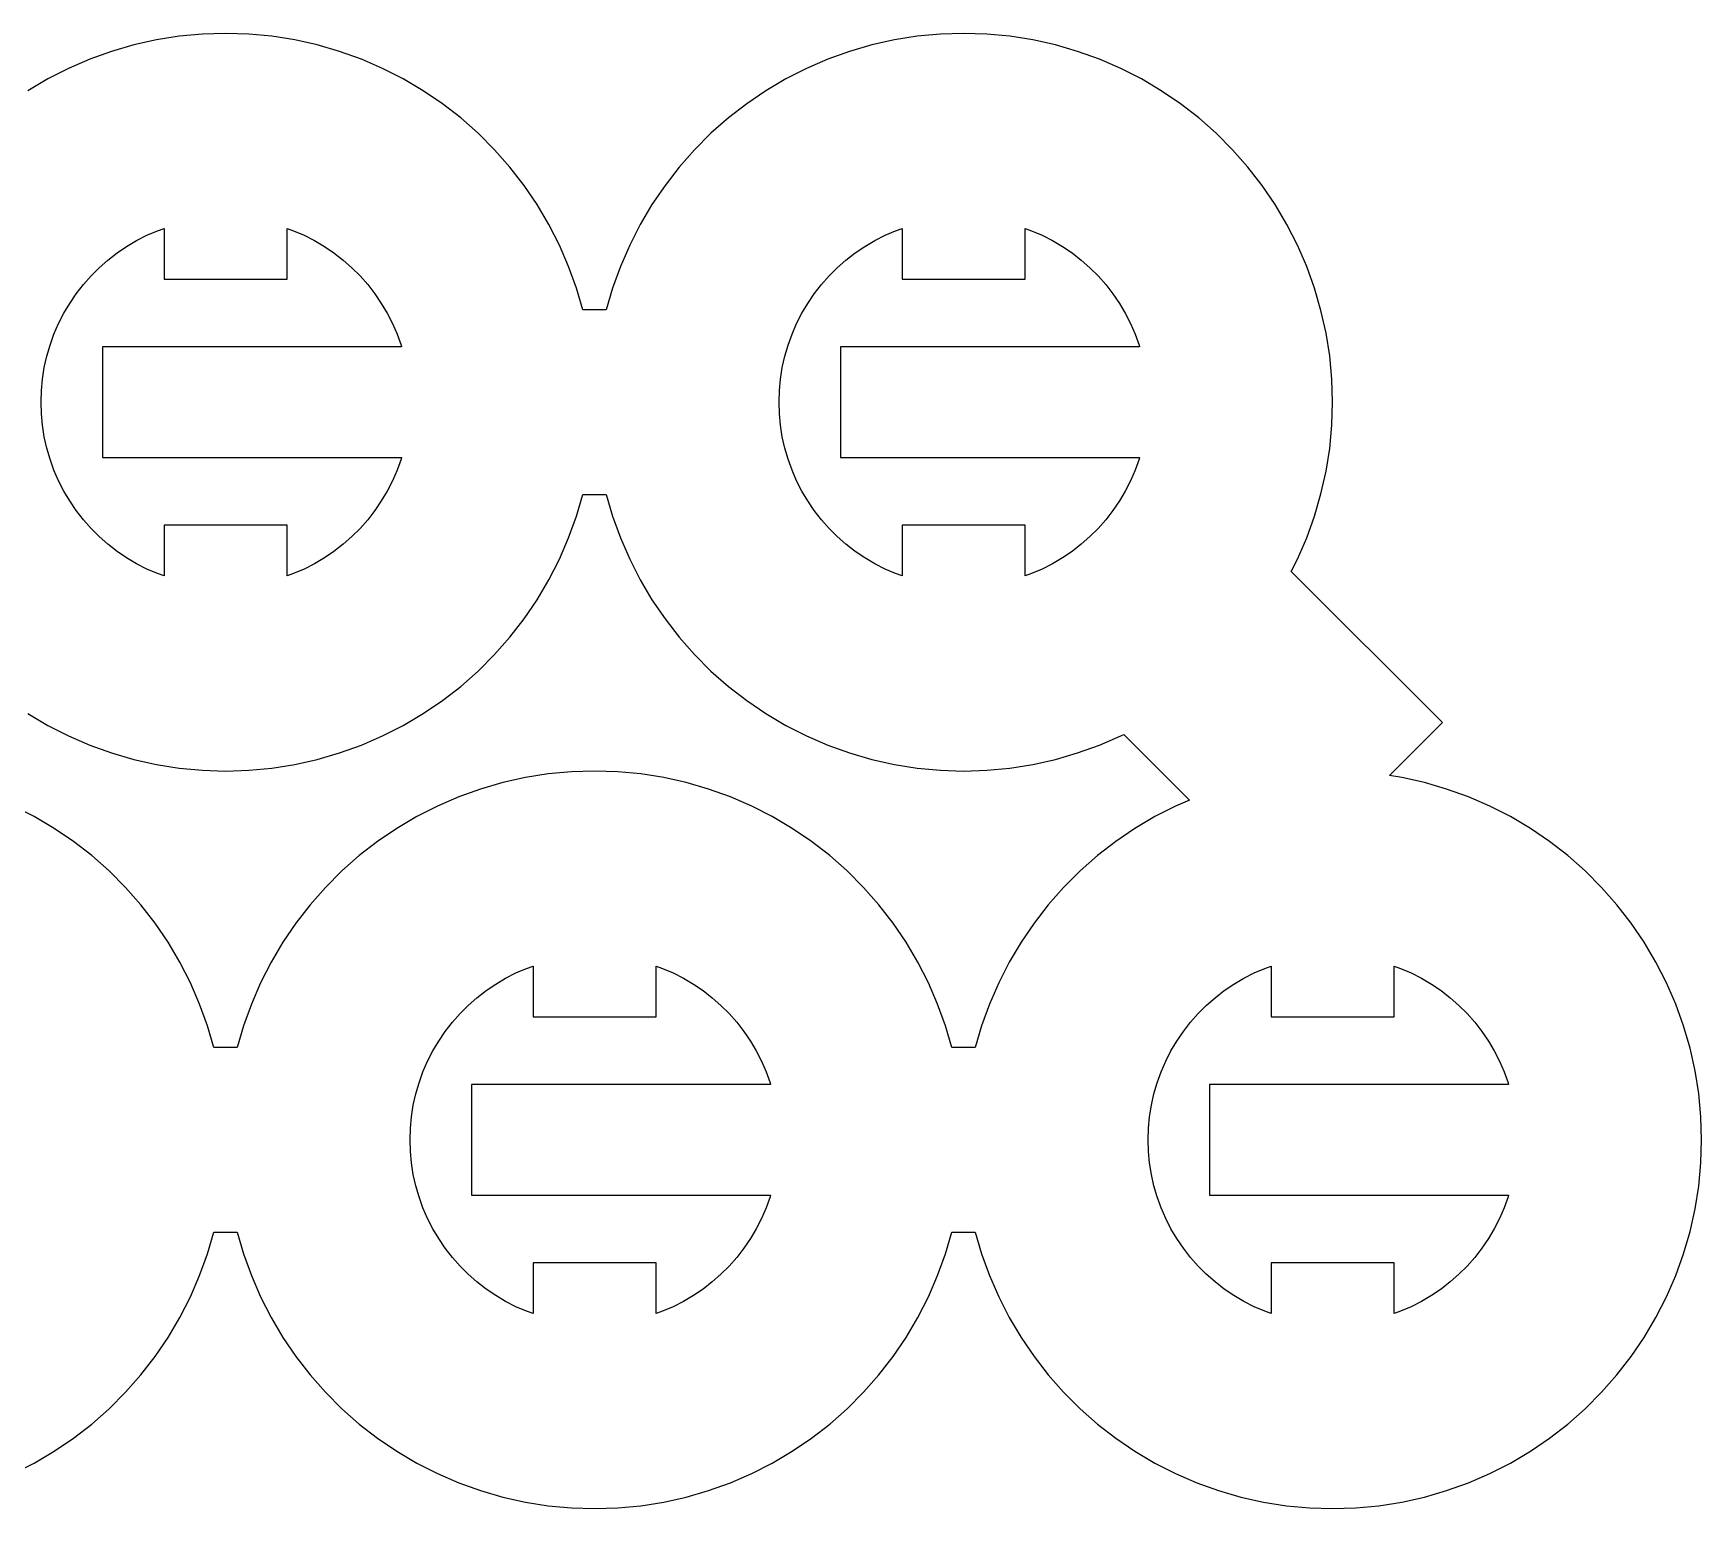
# Model space of a CAD drawing. Header units: metres. Extents: x 1 to 112, y 0 to 24.
# Drawn here: x 84.88 to 112, y 0 to 24 of the extents above; entities that cross this region are included whole.
import ezdxf

# ---------------------------------------------------------------- set-up
doc = ezdxf.new("R2010")
doc.units = ezdxf.units.M

msp = doc.modelspace()

# ---------------------------------------------------------------- linework, layer by layer
for p, q in [((86.8757, 23.8937), (86.5079, 23.8115)), ((87.248, 23.9527), (86.8757, 23.8937)), ((87.6233, 23.9882), (87.248, 23.9527)), ((88, 24), (87.6233, 23.9882)), ((88.3767, 23.9882), (88, 24)), ((88.752, 23.9527), (88.3767, 23.9882)), ((89.1243, 23.8937), (88.752, 23.9527)), ((89.4921, 23.8115), (89.1243, 23.8937)), ((98.8757, 23.8937), (98.5079, 23.8115)), ((99.248, 23.9527), (98.8757, 23.8937)), ((99.6233, 23.9882), (99.248, 23.9527)), ((100, 24), (99.6233, 23.9882)), ((100.377, 23.9882), (100, 24)), ((100.752, 23.9527), (100.377, 23.9882)), ((101.124, 23.8937), (100.752, 23.9527)), ((101.492, 23.8115), (101.124, 23.8937)), ((86.1459, 23.7063), (85.7913, 23.5787)), ((86.5079, 23.8115), (86.1459, 23.7063)), ((89.8541, 23.7063), (89.4921, 23.8115)), ((90.2087, 23.5787), (89.8541, 23.7063)), ((98.1459, 23.7063), (97.7913, 23.5787)), ((98.5079, 23.8115), (98.1459, 23.7063)), ((101.854, 23.7063), (101.492, 23.8115)), ((102.209, 23.5787), (101.854, 23.7063)), ((85.4453, 23.429), (85.1095, 23.2578)), ((85.7913, 23.5787), (85.4453, 23.429)), ((90.5547, 23.429), (90.2087, 23.5787)), ((90.8905, 23.2578), (90.5547, 23.429)), ((97.4453, 23.429), (97.1095, 23.2578)), ((97.7913, 23.5787), (97.4453, 23.429)), ((102.555, 23.429), (102.209, 23.5787)), ((102.891, 23.2578), (102.555, 23.429)), ((85.1095, 23.2578), (84.785, 23.066)), ((91.215, 23.066), (90.8905, 23.2578)), ((91.5267, 22.8541), (91.215, 23.066)), ((96.785, 23.066), (96.4733, 22.8541)), ((97.1095, 23.2578), (96.785, 23.066)), ((103.215, 23.066), (102.891, 23.2578)), ((103.527, 22.8541), (103.215, 23.066)), ((91.8245, 22.6231), (91.5267, 22.8541)), ((96.4733, 22.8541), (96.1755, 22.6231)), ((103.825, 22.6231), (103.527, 22.8541)), ((92.1073, 22.3738), (91.8245, 22.6231)), ((96.1755, 22.6231), (95.8927, 22.3738)), ((104.107, 22.3738), (103.825, 22.6231)), ((92.3738, 22.1073), (92.1073, 22.3738)), ((95.8927, 22.3738), (95.6262, 22.1073)), ((104.374, 22.1073), (104.107, 22.3738)), ((92.6231, 21.8245), (92.3738, 22.1073)), ((95.6262, 22.1073), (95.3769, 21.8245)), ((104.623, 21.8245), (104.374, 22.1073)), ((92.8541, 21.5267), (92.6231, 21.8245)), ((95.3769, 21.8245), (95.1459, 21.5267)), ((104.854, 21.5267), (104.623, 21.8245)), ((93.066, 21.215), (92.8541, 21.5267)), ((95.1459, 21.5267), (94.934, 21.215)), ((105.066, 21.215), (104.854, 21.5267)), ((93.2578, 20.8905), (93.066, 21.215)), ((94.934, 21.215), (94.7422, 20.8905)), ((105.258, 20.8905), (105.066, 21.215)), ((93.429, 20.5547), (93.2578, 20.8905)), ((94.7422, 20.8905), (94.571, 20.5547)), ((105.429, 20.5547), (105.258, 20.8905)), ((86.3925, 20.533), (86.5547, 20.6289)), ((86.5547, 20.6289), (86.7227, 20.7145)), ((86.7227, 20.7145), (86.8956, 20.7893)), ((86.8956, 20.7893), (87, 20.8269)), ((87, 20.8269), (87, 20)), ((89, 20), (89, 20.8269)), ((89, 20.8269), (89.1044, 20.7893)), ((89.1044, 20.7893), (89.2773, 20.7145)), ((89.2773, 20.7145), (89.4453, 20.6289)), ((89.4453, 20.6289), (89.6075, 20.533)), ((98.3925, 20.533), (98.5547, 20.6289)), ((98.5547, 20.6289), (98.7227, 20.7145)), ((98.7227, 20.7145), (98.8956, 20.7893)), ((98.8956, 20.7893), (99, 20.8269)), ((99, 20.8269), (99, 20)), ((101, 20), (101, 20.8269)), ((101, 20.8269), (101.104, 20.7893)), ((101.104, 20.7893), (101.277, 20.7145)), ((101.277, 20.7145), (101.445, 20.6289)), ((101.445, 20.6289), (101.607, 20.533)), ((86.0877, 20.3115), (86.2366, 20.4271)), ((86.2366, 20.4271), (86.3925, 20.533)), ((89.6075, 20.533), (89.7634, 20.4271)), ((89.7634, 20.4271), (89.9123, 20.3115)), ((93.5787, 20.2087), (93.429, 20.5547)), ((94.571, 20.5547), (94.4213, 20.2087)), ((98.0877, 20.3115), (98.2366, 20.4271)), ((98.2366, 20.4271), (98.3925, 20.533)), ((101.607, 20.533), (101.763, 20.4271)), ((101.763, 20.4271), (101.912, 20.3115)), ((105.579, 20.2087), (105.429, 20.5547)), ((85.8131, 20.0536), (85.9464, 20.1869)), ((85.9464, 20.1869), (86.0877, 20.3115)), ((89.9123, 20.3115), (90.0536, 20.1869)), ((90.0536, 20.1869), (90.1869, 20.0536)), ((93.7063, 19.8541), (93.5787, 20.2087)), ((94.4213, 20.2087), (94.2937, 19.8541)), ((97.8131, 20.0536), (97.9464, 20.1869)), ((97.9464, 20.1869), (98.0877, 20.3115)), ((101.912, 20.3115), (102.054, 20.1869)), ((102.054, 20.1869), (102.187, 20.0536)), ((105.706, 19.8541), (105.579, 20.2087)), ((85.5729, 19.7634), (85.6885, 19.9123)), ((85.6885, 19.9123), (85.8131, 20.0536)), ((87, 20), (89, 20)), ((90.1869, 20.0536), (90.3115, 19.9123)), ((90.3115, 19.9123), (90.4271, 19.7634)), ((93.8092, 19.5), (93.7063, 19.8541)), ((94.2937, 19.8541), (94.1908, 19.5)), ((97.5729, 19.7634), (97.6885, 19.9123)), ((97.6885, 19.9123), (97.8131, 20.0536)), ((99, 20), (101, 20)), ((102.187, 20.0536), (102.312, 19.9123)), ((102.312, 19.9123), (102.427, 19.7634)), ((105.811, 19.4921), (105.706, 19.8541)), ((85.3711, 19.4453), (85.467, 19.6075)), ((85.467, 19.6075), (85.5729, 19.7634)), ((90.4271, 19.7634), (90.533, 19.6075)), ((90.533, 19.6075), (90.6289, 19.4453)), ((97.3711, 19.4453), (97.467, 19.6075)), ((97.467, 19.6075), (97.5729, 19.7634)), ((102.427, 19.7634), (102.533, 19.6075)), ((102.533, 19.6075), (102.629, 19.4453)), ((85.2107, 19.1044), (85.2855, 19.2773)), ((85.2855, 19.2773), (85.3711, 19.4453)), ((90.6289, 19.4453), (90.7145, 19.2773)), ((90.7145, 19.2773), (90.7893, 19.1044)), ((94.1908, 19.5), (93.8092, 19.5)), ((97.2107, 19.1044), (97.2855, 19.2773)), ((97.2855, 19.2773), (97.3711, 19.4453)), ((102.629, 19.4453), (102.714, 19.2773)), ((102.714, 19.2773), (102.789, 19.1044)), ((105.894, 19.1243), (105.811, 19.4921)), ((85.1468, 18.9271), (85.2107, 19.1044)), ((90.7893, 19.1044), (90.8532, 18.9271)), ((97.1468, 18.9271), (97.2107, 19.1044)), ((102.789, 19.1044), (102.853, 18.9271)), ((105.953, 18.752), (105.894, 19.1243)), ((85.0531, 18.5621), (85.0943, 18.7461)), ((85.0943, 18.7461), (85.1468, 18.9271)), ((90.861, 18.9), (86, 18.9)), ((86, 18.9), (86, 17.1)), ((90.8532, 18.9271), (90.861, 18.9)), ((97.0531, 18.5621), (97.0943, 18.7461)), ((97.0943, 18.7461), (97.1468, 18.9271)), ((102.861, 18.9), (98, 18.9)), ((98, 18.9), (98, 17.1)), ((102.853, 18.9271), (102.861, 18.9)), ((105.988, 18.3767), (105.953, 18.752)), ((85.0237, 18.376), (85.0531, 18.5621)), ((97.0237, 18.376), (97.0531, 18.5621)), ((85, 18), (85.0059, 18.1884)), ((85.0059, 18.1884), (85.0237, 18.376)), ((97, 18), (97.0059, 18.1884)), ((97.0059, 18.1884), (97.0237, 18.376)), ((106, 18), (105.988, 18.3767)), ((85.0059, 17.8116), (85, 18)), ((97.0059, 17.8116), (97, 18)), ((105.988, 17.6233), (106, 18)), ((85.0237, 17.624), (85.0059, 17.8116)), ((97.0237, 17.624), (97.0059, 17.8116)), ((85.0531, 17.4379), (85.0237, 17.624)), ((85.0943, 17.2539), (85.0531, 17.4379)), ((97.0531, 17.4379), (97.0237, 17.624)), ((97.0943, 17.2539), (97.0531, 17.4379)), ((105.953, 17.248), (105.988, 17.6233)), ((85.1468, 17.0729), (85.0943, 17.2539)), ((86, 17.1), (90.861, 17.1)), ((90.861, 17.1), (90.8532, 17.0729)), ((97.1468, 17.0729), (97.0943, 17.2539)), ((98, 17.1), (102.861, 17.1)), ((102.861, 17.1), (102.853, 17.0729)), ((105.894, 16.8757), (105.953, 17.248)), ((85.2107, 16.8956), (85.1468, 17.0729)), ((85.2855, 16.7227), (85.2107, 16.8956)), ((90.7893, 16.8956), (90.7145, 16.7227)), ((90.8532, 17.0729), (90.7893, 16.8956)), ((97.2107, 16.8956), (97.1468, 17.0729)), ((97.2855, 16.7227), (97.2107, 16.8956)), ((102.789, 16.8956), (102.714, 16.7227)), ((102.853, 17.0729), (102.789, 16.8956)), ((105.811, 16.5079), (105.894, 16.8757)), ((85.3711, 16.5547), (85.2855, 16.7227)), ((85.467, 16.3925), (85.3711, 16.5547)), ((90.6289, 16.5547), (90.533, 16.3925)), ((90.7145, 16.7227), (90.6289, 16.5547)), ((97.3711, 16.5547), (97.2855, 16.7227)), ((97.467, 16.3925), (97.3711, 16.5547)), ((102.629, 16.5547), (102.533, 16.3925)), ((102.714, 16.7227), (102.629, 16.5547)), ((85.5729, 16.2366), (85.467, 16.3925)), ((90.533, 16.3925), (90.4271, 16.2366)), ((93.7063, 16.1459), (93.8092, 16.5)), ((93.8092, 16.5), (94.1908, 16.5)), ((94.1908, 16.5), (94.2937, 16.1459)), ((97.5729, 16.2366), (97.467, 16.3925)), ((102.533, 16.3925), (102.427, 16.2366)), ((105.706, 16.1459), (105.811, 16.5079)), ((85.6885, 16.0877), (85.5729, 16.2366)), ((85.8131, 15.9464), (85.6885, 16.0877)), ((90.3115, 16.0877), (90.1869, 15.9464)), ((90.4271, 16.2366), (90.3115, 16.0877)), ((93.5787, 15.7913), (93.7063, 16.1459)), ((94.2937, 16.1459), (94.4213, 15.7913)), ((97.6885, 16.0877), (97.5729, 16.2366)), ((97.8131, 15.9464), (97.6885, 16.0877)), ((102.312, 16.0877), (102.187, 15.9464)), ((102.427, 16.2366), (102.312, 16.0877)), ((105.579, 15.7913), (105.706, 16.1459)), ((85.9464, 15.8131), (85.8131, 15.9464)), ((86.0877, 15.6885), (85.9464, 15.8131)), ((89, 16), (87, 16)), ((87, 16), (87, 15.1731)), ((89, 15.1731), (89, 16)), ((90.0536, 15.8131), (89.9123, 15.6885)), ((90.1869, 15.9464), (90.0536, 15.8131)), ((93.429, 15.4453), (93.5787, 15.7913)), ((94.4213, 15.7913), (94.571, 15.4453)), ((97.9464, 15.8131), (97.8131, 15.9464)), ((98.0877, 15.6885), (97.9464, 15.8131)), ((101, 16), (99, 16)), ((99, 16), (99, 15.1731)), ((101, 15.1731), (101, 16)), ((102.054, 15.8131), (101.912, 15.6885)), ((102.187, 15.9464), (102.054, 15.8131)), ((105.429, 15.4453), (105.579, 15.7913)), ((86.2366, 15.5729), (86.0877, 15.6885)), ((86.3925, 15.467), (86.2366, 15.5729)), ((86.5547, 15.3711), (86.3925, 15.467)), ((89.6075, 15.467), (89.4453, 15.3711)), ((89.7634, 15.5729), (89.6075, 15.467)), ((89.9123, 15.6885), (89.7634, 15.5729)), ((98.2366, 15.5729), (98.0877, 15.6885)), ((98.3925, 15.467), (98.2366, 15.5729)), ((98.5547, 15.3711), (98.3925, 15.467)), ((101.607, 15.467), (101.445, 15.3711)), ((101.763, 15.5729), (101.607, 15.467)), ((101.912, 15.6885), (101.763, 15.5729)), ((86.7227, 15.2855), (86.5547, 15.3711)), ((86.8956, 15.2107), (86.7227, 15.2855)), ((87, 15.1731), (86.8956, 15.2107)), ((89.1044, 15.2107), (89, 15.1731)), ((89.2773, 15.2855), (89.1044, 15.2107)), ((89.4453, 15.3711), (89.2773, 15.2855)), ((93.2578, 15.1095), (93.429, 15.4453)), ((94.571, 15.4453), (94.7422, 15.1095)), ((98.7227, 15.2855), (98.5547, 15.3711)), ((98.8956, 15.2107), (98.7227, 15.2855)), ((99, 15.1731), (98.8956, 15.2107)), ((101.104, 15.2107), (101, 15.1731)), ((101.277, 15.2855), (101.104, 15.2107)), ((101.445, 15.3711), (101.277, 15.2855)), ((105.328, 15.2464), (105.429, 15.4453)), ((107.787, 12.787), (105.328, 15.2464)), ((93.066, 14.785), (93.2578, 15.1095)), ((94.7422, 15.1095), (94.934, 14.785)), ((92.8541, 14.4733), (93.066, 14.785)), ((94.934, 14.785), (95.1459, 14.4733)), ((92.6231, 14.1755), (92.8541, 14.4733)), ((95.1459, 14.4733), (95.3769, 14.1755)), ((92.3738, 13.8927), (92.6231, 14.1755)), ((95.3769, 14.1755), (95.6262, 13.8927)), ((92.1073, 13.6262), (92.3738, 13.8927)), ((95.6262, 13.8927), (95.8927, 13.6262)), ((91.8245, 13.3769), (92.1073, 13.6262)), ((95.8927, 13.6262), (96.1755, 13.3769)), ((91.5267, 13.1459), (91.8245, 13.3769)), ((96.1755, 13.3769), (96.4733, 13.1459)), ((91.215, 12.934), (91.5267, 13.1459)), ((96.4733, 13.1459), (96.785, 12.934)), ((84.785, 12.934), (85.1095, 12.7422)), ((90.8905, 12.7422), (91.215, 12.934)), ((96.785, 12.934), (97.1095, 12.7422)), ((106.925, 11.9252), (107.787, 12.787)), ((85.1095, 12.7422), (85.4453, 12.571)), ((85.4453, 12.571), (85.7913, 12.4213)), ((90.2087, 12.4213), (90.5547, 12.571)), ((90.5547, 12.571), (90.8905, 12.7422)), ((97.1095, 12.7422), (97.4453, 12.571)), ((97.4453, 12.571), (97.7913, 12.4213)), ((102.209, 12.4213), (102.555, 12.571)), ((102.555, 12.571), (102.604, 12.5961)), ((102.604, 12.5961), (103.673, 11.5273)), ((85.7913, 12.4213), (86.1459, 12.2937)), ((86.1459, 12.2937), (86.5079, 12.1885)), ((89.4921, 12.1885), (89.8541, 12.2937)), ((89.8541, 12.2937), (90.2087, 12.4213)), ((97.7913, 12.4213), (98.1459, 12.2937)), ((98.1459, 12.2937), (98.5079, 12.1885)), ((101.492, 12.1885), (101.854, 12.2937)), ((101.854, 12.2937), (102.209, 12.4213)), ((86.5079, 12.1885), (86.8757, 12.1063)), ((86.8757, 12.1063), (87.248, 12.0473)), ((87.248, 12.0473), (87.6233, 12.0118)), ((87.6233, 12.0118), (88, 12)), ((88, 12), (88.3767, 12.0118)), ((88.3767, 12.0118), (88.752, 12.0473)), ((88.752, 12.0473), (89.1243, 12.1063)), ((89.1243, 12.1063), (89.4921, 12.1885)), ((93.248, 11.9527), (92.8757, 11.8937)), ((93.6233, 11.9882), (93.248, 11.9527)), ((94, 12), (93.6233, 11.9882)), ((94.3767, 11.9882), (94, 12)), ((94.752, 11.9527), (94.3767, 11.9882)), ((95.1243, 11.8937), (94.752, 11.9527)), ((98.5079, 12.1885), (98.8757, 12.1063)), ((98.8757, 12.1063), (99.248, 12.0473)), ((99.248, 12.0473), (99.6233, 12.0118)), ((99.6233, 12.0118), (100, 12)), ((100, 12), (100.377, 12.0118)), ((100.377, 12.0118), (100.752, 12.0473)), ((100.752, 12.0473), (101.124, 12.1063)), ((101.124, 12.1063), (101.492, 12.1885)), ((92.1459, 11.7063), (91.7913, 11.5787)), ((92.5079, 11.8115), (92.1459, 11.7063)), ((92.8757, 11.8937), (92.5079, 11.8115)), ((95.4921, 11.8115), (95.1243, 11.8937)), ((95.8541, 11.7063), (95.4921, 11.8115)), ((96.2087, 11.5787), (95.8541, 11.7063)), ((107.124, 11.8937), (106.925, 11.9252)), ((107.492, 11.8115), (107.124, 11.8937)), ((107.854, 11.7063), (107.492, 11.8115)), ((108.209, 11.5787), (107.854, 11.7063)), ((84.8905, 11.2578), (84.5547, 11.429)), ((91.4453, 11.429), (91.1095, 11.2578)), ((91.7913, 11.5787), (91.4453, 11.429)), ((96.5547, 11.429), (96.2087, 11.5787)), ((96.8905, 11.2578), (96.5547, 11.429)), ((103.445, 11.429), (103.109, 11.2578)), ((103.673, 11.5273), (103.445, 11.429)), ((108.555, 11.429), (108.209, 11.5787)), ((108.891, 11.2578), (108.555, 11.429)), ((85.215, 11.066), (84.8905, 11.2578)), ((91.1095, 11.2578), (90.785, 11.066)), ((97.215, 11.066), (96.8905, 11.2578)), ((103.109, 11.2578), (102.785, 11.066)), ((109.215, 11.066), (108.891, 11.2578)), ((85.5267, 10.8541), (85.215, 11.066)), ((85.8245, 10.6231), (85.5267, 10.8541)), ((90.4733, 10.8541), (90.1755, 10.6231)), ((90.785, 11.066), (90.4733, 10.8541)), ((97.5267, 10.8541), (97.215, 11.066)), ((97.8245, 10.6231), (97.5267, 10.8541)), ((102.473, 10.8541), (102.175, 10.6231)), ((102.785, 11.066), (102.473, 10.8541)), ((109.527, 10.8541), (109.215, 11.066)), ((109.825, 10.6231), (109.527, 10.8541)), ((86.1073, 10.3738), (85.8245, 10.6231)), ((90.1755, 10.6231), (89.8927, 10.3738)), ((98.1073, 10.3738), (97.8245, 10.6231)), ((102.175, 10.6231), (101.893, 10.3738)), ((110.107, 10.3738), (109.825, 10.6231)), ((86.3738, 10.1073), (86.1073, 10.3738)), ((89.8927, 10.3738), (89.6262, 10.1073)), ((98.3738, 10.1073), (98.1073, 10.3738)), ((101.893, 10.3738), (101.626, 10.1073)), ((110.374, 10.1073), (110.107, 10.3738)), ((86.6231, 9.82454), (86.3738, 10.1073)), ((89.6262, 10.1073), (89.3769, 9.82454)), ((98.6231, 9.82454), (98.3738, 10.1073)), ((101.626, 10.1073), (101.377, 9.82454)), ((110.623, 9.82454), (110.374, 10.1073)), ((86.8541, 9.52671), (86.6231, 9.82454)), ((89.3769, 9.82454), (89.1459, 9.52671)), ((98.8541, 9.52671), (98.6231, 9.82454)), ((101.377, 9.82454), (101.146, 9.52671)), ((110.854, 9.52671), (110.623, 9.82454)), ((87.066, 9.21496), (86.8541, 9.52671)), ((89.1459, 9.52671), (88.934, 9.21496)), ((99.066, 9.21496), (98.8541, 9.52671)), ((101.146, 9.52671), (100.934, 9.21496)), ((111.066, 9.21496), (110.854, 9.52671)), ((87.2578, 8.89052), (87.066, 9.21496)), ((88.934, 9.21496), (88.7422, 8.89052)), ((99.2578, 8.89052), (99.066, 9.21496)), ((100.934, 9.21496), (100.742, 8.89052)), ((111.258, 8.89052), (111.066, 9.21496)), ((87.429, 8.55468), (87.2578, 8.89052)), ((88.7422, 8.89052), (88.571, 8.55468)), ((92.5547, 8.62892), (92.7227, 8.71448)), ((92.7227, 8.71448), (92.8956, 8.78933)), ((92.8956, 8.78933), (93, 8.82691)), ((93, 8.82691), (93, 8)), ((95, 8), (95, 8.82691)), ((95, 8.82691), (95.1044, 8.78933)), ((95.1044, 8.78933), (95.2773, 8.71448)), ((95.2773, 8.71448), (95.4453, 8.62892)), ((99.429, 8.55468), (99.2578, 8.89052)), ((100.742, 8.89052), (100.571, 8.55468)), ((104.555, 8.62892), (104.723, 8.71448)), ((104.723, 8.71448), (104.896, 8.78933)), ((104.896, 8.78933), (105, 8.82691)), ((105, 8.82691), (105, 8)), ((107, 8), (107, 8.82691)), ((107, 8.82691), (107.104, 8.78933)), ((107.104, 8.78933), (107.277, 8.71448)), ((107.277, 8.71448), (107.445, 8.62892)), ((111.429, 8.55468), (111.258, 8.89052)), ((87.5787, 8.20875), (87.429, 8.55468)), ((88.571, 8.55468), (88.4213, 8.20875)), ((92.0877, 8.31154), (92.2366, 8.42705)), ((92.2366, 8.42705), (92.3925, 8.53298)), ((92.3925, 8.53298), (92.5547, 8.62892)), ((95.4453, 8.62892), (95.6075, 8.53298)), ((95.6075, 8.53298), (95.7634, 8.42705)), ((95.7634, 8.42705), (95.9123, 8.31154)), ((99.5787, 8.20875), (99.429, 8.55468)), ((100.571, 8.55468), (100.421, 8.20875)), ((104.088, 8.31154), (104.237, 8.42705)), ((104.237, 8.42705), (104.393, 8.53298)), ((104.393, 8.53298), (104.555, 8.62892)), ((107.445, 8.62892), (107.607, 8.53298)), ((107.607, 8.53298), (107.763, 8.42705)), ((107.763, 8.42705), (107.912, 8.31154)), ((111.579, 8.20875), (111.429, 8.55468)), ((87.7063, 7.8541), (87.5787, 8.20875)), ((88.4213, 8.20875), (88.2937, 7.8541)), ((91.8131, 8.05364), (91.9464, 8.18691)), ((91.9464, 8.18691), (92.0877, 8.31154)), ((95.9123, 8.31154), (96.0536, 8.18691)), ((96.0536, 8.18691), (96.1869, 8.05364)), ((99.7063, 7.8541), (99.5787, 8.20875)), ((100.421, 8.20875), (100.294, 7.8541)), ((103.813, 8.05364), (103.946, 8.18691)), ((103.946, 8.18691), (104.088, 8.31154)), ((107.912, 8.31154), (108.054, 8.18691)), ((108.054, 8.18691), (108.187, 8.05364)), ((111.706, 7.8541), (111.579, 8.20875)), ((91.5729, 7.76336), (91.6885, 7.91227)), ((91.6885, 7.91227), (91.8131, 8.05364)), ((93, 8), (95, 8)), ((96.1869, 8.05364), (96.3115, 7.91227)), ((96.3115, 7.91227), (96.4271, 7.76336)), ((103.573, 7.76336), (103.688, 7.91227)), ((103.688, 7.91227), (103.813, 8.05364)), ((105, 8), (107, 8)), ((108.187, 8.05364), (108.312, 7.91227)), ((108.312, 7.91227), (108.427, 7.76336)), ((87.8092, 7.5), (87.7063, 7.8541)), ((88.2937, 7.8541), (88.1908, 7.5)), ((91.3711, 7.44526), (91.467, 7.60748)), ((91.467, 7.60748), (91.5729, 7.76336)), ((96.4271, 7.76336), (96.533, 7.60748)), ((96.533, 7.60748), (96.6289, 7.44526)), ((99.8092, 7.5), (99.7063, 7.8541)), ((100.294, 7.8541), (100.191, 7.5)), ((103.371, 7.44526), (103.467, 7.60748)), ((103.467, 7.60748), (103.573, 7.76336)), ((108.427, 7.76336), (108.533, 7.60748)), ((108.533, 7.60748), (108.629, 7.44526)), ((111.811, 7.49214), (111.706, 7.8541)), ((88.1908, 7.5), (87.8092, 7.5)), ((91.2855, 7.27734), (91.3711, 7.44526)), ((96.6289, 7.44526), (96.7145, 7.27734)), ((100.191, 7.5), (99.8092, 7.5)), ((103.286, 7.27734), (103.371, 7.44526)), ((108.629, 7.44526), (108.714, 7.27734)), ((111.894, 7.12429), (111.811, 7.49214)), ((91.1468, 6.92705), (91.2107, 7.10437)), ((91.2107, 7.10437), (91.2855, 7.27734)), ((96.7145, 7.27734), (96.7893, 7.10437)), ((96.7893, 7.10437), (96.8532, 6.92705)), ((103.147, 6.92705), (103.211, 7.10437)), ((103.211, 7.10437), (103.286, 7.27734)), ((108.714, 7.27734), (108.789, 7.10437)), ((108.789, 7.10437), (108.853, 6.92705)), ((111.953, 6.752), (111.894, 7.12429)), ((91.0943, 6.74607), (91.1468, 6.92705)), ((96.861, 6.9), (92, 6.9)), ((92, 6.9), (92, 5.1)), ((96.8532, 6.92705), (96.861, 6.9)), ((103.094, 6.74607), (103.147, 6.92705)), ((108.861, 6.9), (104, 6.9)), ((104, 6.9), (104, 5.1)), ((108.853, 6.92705), (108.861, 6.9)), ((91.0237, 6.376), (91.0531, 6.56214)), ((91.0531, 6.56214), (91.0943, 6.74607)), ((103.024, 6.376), (103.053, 6.56214)), ((103.053, 6.56214), (103.094, 6.74607)), ((111.988, 6.37674), (111.953, 6.752)), ((91.0059, 6.18837), (91.0237, 6.376)), ((103.006, 6.18837), (103.024, 6.376)), ((112, 6), (111.988, 6.37674)), ((91, 6), (91.0059, 6.18837)), ((91.0059, 5.81163), (91, 6)), ((103, 6), (103.006, 6.18837)), ((103.006, 5.81163), (103, 6)), ((111.988, 5.62326), (112, 6)), ((91.0237, 5.624), (91.0059, 5.81163)), ((103.024, 5.624), (103.006, 5.81163)), ((91.0531, 5.43786), (91.0237, 5.624)), ((91.0943, 5.25393), (91.0531, 5.43786)), ((103.053, 5.43786), (103.024, 5.624)), ((103.094, 5.25393), (103.053, 5.43786)), ((111.953, 5.248), (111.988, 5.62326)), ((91.1468, 5.07295), (91.0943, 5.25393)), ((103.147, 5.07295), (103.094, 5.25393)), ((111.894, 4.87571), (111.953, 5.248)), ((91.2107, 4.89563), (91.1468, 5.07295)), ((91.2855, 4.72266), (91.2107, 4.89563)), ((92, 5.1), (96.861, 5.1)), ((96.7893, 4.89563), (96.7145, 4.72266)), ((96.8532, 5.07295), (96.7893, 4.89563)), ((96.861, 5.1), (96.8532, 5.07295)), ((103.211, 4.89563), (103.147, 5.07295)), ((103.286, 4.72266), (103.211, 4.89563)), ((104, 5.1), (108.861, 5.1)), ((108.789, 4.89563), (108.714, 4.72266)), ((108.853, 5.07295), (108.789, 4.89563)), ((108.861, 5.1), (108.853, 5.07295)), ((91.3711, 4.55474), (91.2855, 4.72266)), ((96.7145, 4.72266), (96.6289, 4.55474)), ((103.371, 4.55474), (103.286, 4.72266)), ((108.714, 4.72266), (108.629, 4.55474)), ((111.811, 4.50786), (111.894, 4.87571)), ((87.7063, 4.1459), (87.8092, 4.5)), ((87.8092, 4.5), (88.1908, 4.5)), ((88.1908, 4.5), (88.2937, 4.1459)), ((91.467, 4.39252), (91.3711, 4.55474)), ((91.5729, 4.23664), (91.467, 4.39252)), ((96.533, 4.39252), (96.4271, 4.23664)), ((96.6289, 4.55474), (96.533, 4.39252)), ((99.7063, 4.1459), (99.8092, 4.5)), ((99.8092, 4.5), (100.191, 4.5)), ((100.191, 4.5), (100.294, 4.1459)), ((103.467, 4.39252), (103.371, 4.55474)), ((103.573, 4.23664), (103.467, 4.39252)), ((108.533, 4.39252), (108.427, 4.23664)), ((108.629, 4.55474), (108.533, 4.39252)), ((111.706, 4.1459), (111.811, 4.50786)), ((87.5787, 3.79125), (87.7063, 4.1459)), ((88.2937, 4.1459), (88.4213, 3.79125)), ((91.6885, 4.08773), (91.5729, 4.23664)), ((91.8131, 3.94636), (91.6885, 4.08773)), ((96.3115, 4.08773), (96.1869, 3.94636)), ((96.4271, 4.23664), (96.3115, 4.08773)), ((99.5787, 3.79125), (99.7063, 4.1459)), ((100.294, 4.1459), (100.421, 3.79125)), ((103.688, 4.08773), (103.573, 4.23664)), ((103.813, 3.94636), (103.688, 4.08773)), ((108.312, 4.08773), (108.187, 3.94636)), ((108.427, 4.23664), (108.312, 4.08773)), ((111.579, 3.79125), (111.706, 4.1459)), ((91.9464, 3.81309), (91.8131, 3.94636)), ((92.0877, 3.68846), (91.9464, 3.81309)), ((95, 4), (93, 4)), ((93, 4), (93, 3.17309)), ((95, 3.17309), (95, 4)), ((96.0536, 3.81309), (95.9123, 3.68846)), ((96.1869, 3.94636), (96.0536, 3.81309)), ((103.946, 3.81309), (103.813, 3.94636)), ((104.088, 3.68846), (103.946, 3.81309)), ((107, 4), (105, 4)), ((105, 4), (105, 3.17309)), ((107, 3.17309), (107, 4)), ((108.054, 3.81309), (107.912, 3.68846)), ((108.187, 3.94636), (108.054, 3.81309)), ((87.429, 3.44532), (87.5787, 3.79125)), ((88.4213, 3.79125), (88.571, 3.44532)), ((92.2366, 3.57295), (92.0877, 3.68846)), ((92.3925, 3.46702), (92.2366, 3.57295)), ((95.7634, 3.57295), (95.6075, 3.46702)), ((95.9123, 3.68846), (95.7634, 3.57295)), ((99.429, 3.44532), (99.5787, 3.79125)), ((100.421, 3.79125), (100.571, 3.44532)), ((104.237, 3.57295), (104.088, 3.68846)), ((104.393, 3.46702), (104.237, 3.57295)), ((107.763, 3.57295), (107.607, 3.46702)), ((107.912, 3.68846), (107.763, 3.57295)), ((111.429, 3.44532), (111.579, 3.79125)), ((87.2578, 3.10948), (87.429, 3.44532)), ((88.571, 3.44532), (88.7422, 3.10948)), ((92.5547, 3.37108), (92.3925, 3.46702)), ((92.7227, 3.28552), (92.5547, 3.37108)), ((92.8956, 3.21067), (92.7227, 3.28552)), ((95.2773, 3.28552), (95.1044, 3.21067)), ((95.4453, 3.37108), (95.2773, 3.28552)), ((95.6075, 3.46702), (95.4453, 3.37108)), ((99.2578, 3.10948), (99.429, 3.44532)), ((100.571, 3.44532), (100.742, 3.10948)), ((104.555, 3.37108), (104.393, 3.46702)), ((104.723, 3.28552), (104.555, 3.37108)), ((104.896, 3.21067), (104.723, 3.28552)), ((107.277, 3.28552), (107.104, 3.21067)), ((107.445, 3.37108), (107.277, 3.28552)), ((107.607, 3.46702), (107.445, 3.37108)), ((111.258, 3.10948), (111.429, 3.44532)), ((87.066, 2.78504), (87.2578, 3.10948)), ((88.7422, 3.10948), (88.934, 2.78504)), ((93, 3.17309), (92.8956, 3.21067)), ((95.1044, 3.21067), (95, 3.17309)), ((99.066, 2.78504), (99.2578, 3.10948)), ((100.742, 3.10948), (100.934, 2.78504)), ((105, 3.17309), (104.896, 3.21067)), ((107.104, 3.21067), (107, 3.17309)), ((111.066, 2.78504), (111.258, 3.10948)), ((86.8541, 2.47329), (87.066, 2.78504)), ((88.934, 2.78504), (89.1459, 2.47329)), ((98.8541, 2.47329), (99.066, 2.78504)), ((100.934, 2.78504), (101.146, 2.47329)), ((110.854, 2.47329), (111.066, 2.78504)), ((86.6231, 2.17546), (86.8541, 2.47329)), ((89.1459, 2.47329), (89.3769, 2.17546)), ((98.6231, 2.17546), (98.8541, 2.47329)), ((101.146, 2.47329), (101.377, 2.17546)), ((110.623, 2.17546), (110.854, 2.47329)), ((86.3738, 1.89272), (86.6231, 2.17546)), ((89.3769, 2.17546), (89.6262, 1.89272)), ((98.3738, 1.89272), (98.6231, 2.17546)), ((101.377, 2.17546), (101.626, 1.89272)), ((110.374, 1.89272), (110.623, 2.17546)), ((86.1073, 1.62619), (86.3738, 1.89272)), ((89.6262, 1.89272), (89.8927, 1.62619)), ((98.1073, 1.62619), (98.3738, 1.89272)), ((101.626, 1.89272), (101.893, 1.62619)), ((110.107, 1.62619), (110.374, 1.89272)), ((85.5267, 1.1459), (85.8245, 1.37692)), ((85.8245, 1.37692), (86.1073, 1.62619)), ((89.8927, 1.62619), (90.1755, 1.37692)), ((90.1755, 1.37692), (90.4733, 1.1459)), ((97.5267, 1.1459), (97.8245, 1.37692)), ((97.8245, 1.37692), (98.1073, 1.62619)), ((101.893, 1.62619), (102.175, 1.37692)), ((102.175, 1.37692), (102.473, 1.1459)), ((109.527, 1.1459), (109.825, 1.37692)), ((109.825, 1.37692), (110.107, 1.62619)), ((85.215, 0.934033), (85.5267, 1.1459)), ((90.4733, 1.1459), (90.785, 0.934033)), ((97.215, 0.934033), (97.5267, 1.1459)), ((102.473, 1.1459), (102.785, 0.934033)), ((109.215, 0.934033), (109.527, 1.1459)), ((84.8905, 0.742161), (85.215, 0.934033)), ((90.785, 0.934033), (91.1095, 0.742161)), ((96.8905, 0.742161), (97.215, 0.934033)), ((102.785, 0.934033), (103.109, 0.742161)), ((108.891, 0.742161), (109.215, 0.934033)), ((84.5547, 0.571038), (84.8905, 0.742161)), ((91.1095, 0.742161), (91.4453, 0.571038)), ((91.4453, 0.571038), (91.7913, 0.421342)), ((96.2087, 0.421342), (96.5547, 0.571038)), ((96.5547, 0.571038), (96.8905, 0.742161)), ((103.109, 0.742161), (103.445, 0.571038)), ((103.445, 0.571038), (103.791, 0.421342)), ((108.209, 0.421342), (108.555, 0.571038)), ((108.555, 0.571038), (108.891, 0.742161)), ((91.7913, 0.421342), (92.1459, 0.293661)), ((92.1459, 0.293661), (92.5079, 0.188501)), ((95.4921, 0.188501), (95.8541, 0.293661)), ((95.8541, 0.293661), (96.2087, 0.421342)), ((103.791, 0.421342), (104.146, 0.293661)), ((104.146, 0.293661), (104.508, 0.188501)), ((107.492, 0.188501), (107.854, 0.293661)), ((107.854, 0.293661), (108.209, 0.421342)), ((92.5079, 0.188501), (92.8757, 0.106277)), ((92.8757, 0.106277), (93.248, 0.047313)), ((93.248, 0.047313), (93.6233, 0.01184)), ((93.6233, 0.01184), (94, 0)), ((94, 0), (94.3767, 0.01184)), ((94.3767, 0.01184), (94.752, 0.047313)), ((94.752, 0.047313), (95.1243, 0.106277)), ((95.1243, 0.106277), (95.4921, 0.188501)), ((104.508, 0.188501), (104.876, 0.106277)), ((104.876, 0.106277), (105.248, 0.047313)), ((105.248, 0.047313), (105.623, 0.01184)), ((105.623, 0.01184), (106, 0)), ((106, 0), (106.377, 0.01184)), ((106.377, 0.01184), (106.752, 0.047313)), ((106.752, 0.047313), (107.124, 0.106277)), ((107.124, 0.106277), (107.492, 0.188501))]:
    msp.add_line(p, q)

doc.saveas('drawing.dxf')
